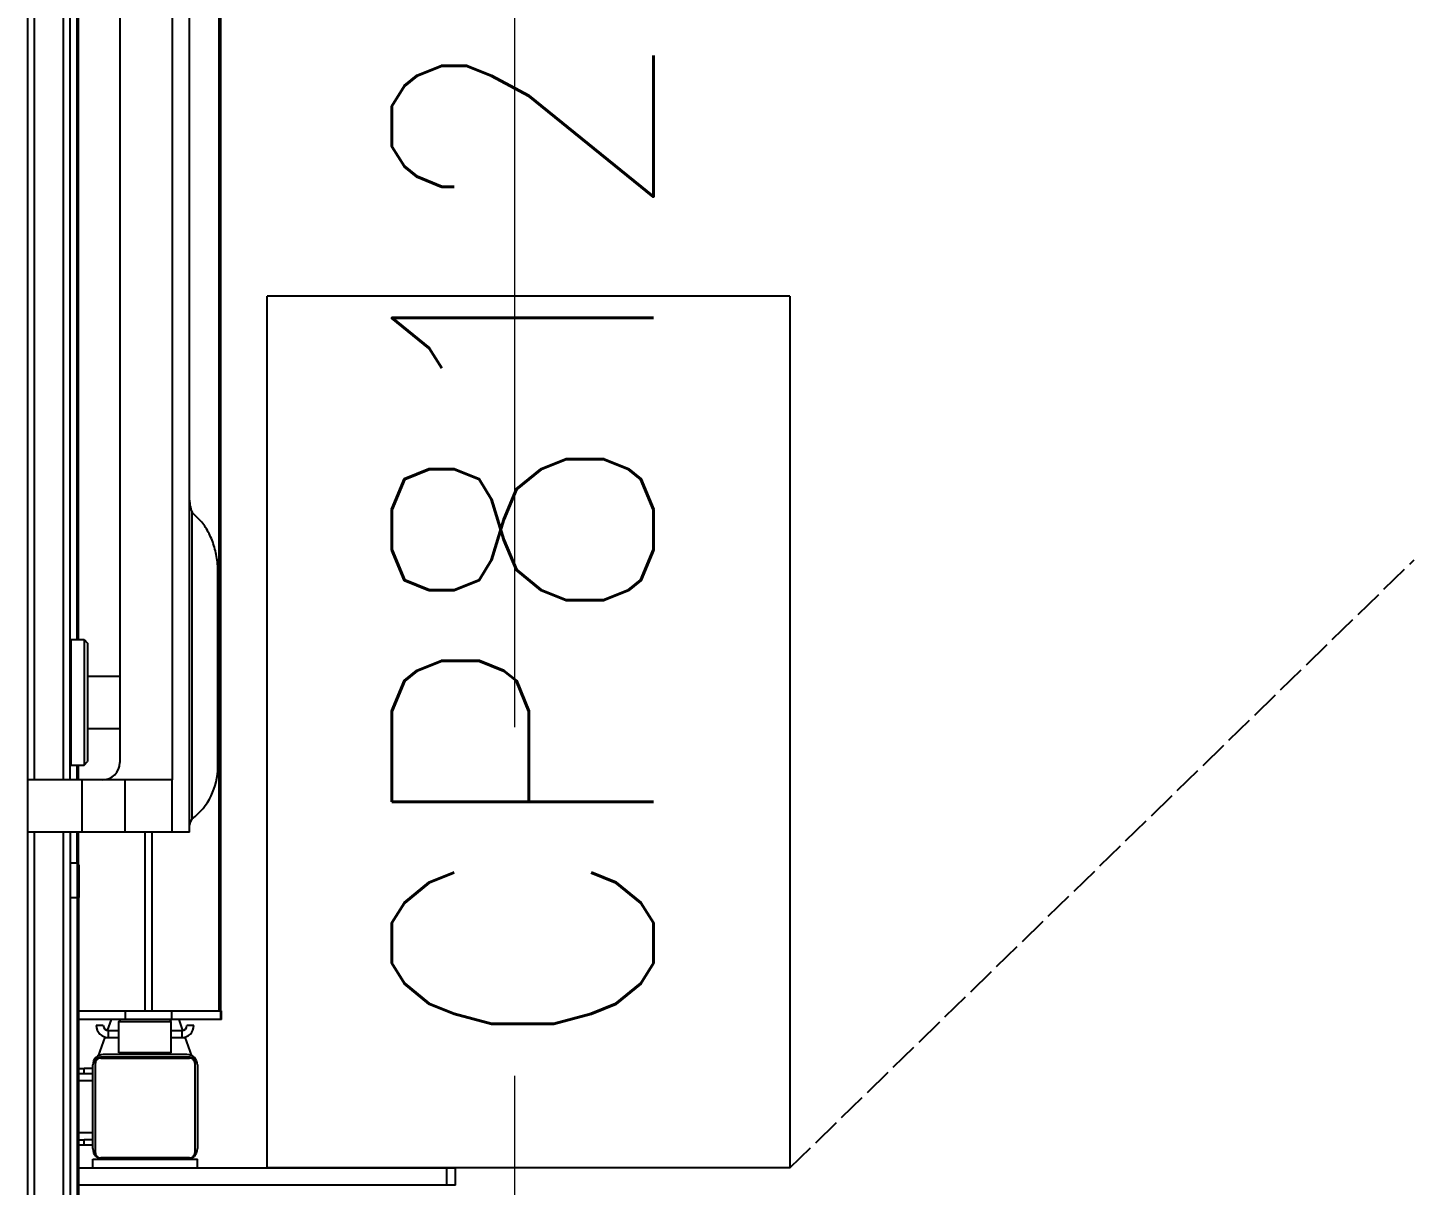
# Model space of a CAD drawing. Header units: millimetres. Extents: x -187347 to 135007, y -6415 to 292048.
# Drawn here: x -39219 to -38424, y 87846 to 88510 of the extents above; entities that cross this region are included whole.
import ezdxf

# ---------------------------------------------------------------- set-up
doc = ezdxf.new("R2010")
doc.units = ezdxf.units.MM
doc.header["$LTSCALE"] = 100
doc.linetypes.add('DASHED', pattern=[0.2068, 0.1655, -0.0413])
doc.linetypes.add('Z_LINE-CNTR', pattern=[17, 12, -2, 1, -2])
doc.layers.add('Layout Cabinplant', color=30, linetype='Continuous')
doc.layers.add('S-GRID', color=7, linetype='Continuous', lineweight=5)
doc.styles.add('CONVERTER_11', font='txt.shx', dxfattribs={"width": 0.9})

# ---------------------------------------------------------------- blocks, each defined once
blk = doc.blocks.new('Denester')
at = {"layer": 'Layout Cabinplant', "color": 0, "linetype": 'Continuous'}
for p, q in [((-630.25, -2803.03), (-630.25, -863.03)), ((-537.37, -2263.03), (-537.37, -1525.53)), ((-626.28, -2233.03), (-626.28, -1555.53)), ((-609.9, -1555.53), (-609.9, -2233.03)), ((-605.9, -2233.03), (-605.9, -1555.53)), ((-547.37, -1555.53), (-547.37, -2233.03)), ((-577.37, -1565.53), (-577.37, -2223.03)), ((-520.6, -1749.11), (-520.6, -2365.53)), ((-519.72, -1749.21), (-519.72, -2365.53)), ((-602.08, -1785.03), (-602.08, -2152.53)), ((-601.21, -2152.53), (-601.21, -1785.03)), ((-532.37, -2083.07), (-535.91, -2079.53)), ((-535.91, -2255.34), (-535.91, -2079.53)), ((-521.16, -2225.53), (-521.16, -2113.69)), ((-605.4, -2152.53), (-597.9, -2152.53)), ((-605.4, -2224.53), (-605.4, -2152.53)), ((-597.9, -2152.53), (-595.9, -2154.53)), ((-597.9, -2152.53), (-597.9, -2224.53)), ((-595.9, -2154.53), (-595.9, -2222.53)), ((-605.9, -2173.53), (-605.4, -2173.53)), ((-595.9, -2173.53), (-577.37, -2173.53)), ((-605.9, -2203.53), (-605.4, -2203.53)), ((-595.9, -2203.53), (-577.37, -2203.53)), ((-605.4, -2224.53), (-597.9, -2224.53)), ((-602.08, -2224.53), (-602.08, -2233.03)), ((-601.21, -2233.03), (-601.21, -2224.53)), ((-597.9, -2224.53), (-595.9, -2222.53)), ((-547.37, -2233.03), (-630.25, -2233.03)), ((-599.13, -2233.03), (-599.13, -2263.03)), ((-574.37, -2263.03), (-574.37, -2233.03)), ((-547.61, -2233.03), (-547.61, -2263.03)), ((-547.37, -2263.03), (-547.37, -2233.03)), ((-537.37, -2263.03), (-630.25, -2263.03)), ((-626.28, -2811.03), (-626.28, -2263.03)), ((-609.9, -2263.03), (-609.9, -2793.1)), ((-605.9, -2263.03), (-605.9, -2810.53)), ((-602.08, -2263.03), (-602.08, -2280.78)), ((-601.21, -2281.47), (-601.21, -2263.03)), ((-563.02, -2263.03), (-563.02, -2365.53)), ((-558.78, -2365.53), (-558.78, -2263.03)), ((-601.9, -2280.78), (-605.9, -2280.78)), ((-600.9, -2281.78), (-601.9, -2280.78)), ((-601.9, -2280.78), (-601.9, -2300.53)), ((-600.9, -2281.78), (-600.9, -2300.53)), ((-605.9, -2300.53), (-601.9, -2300.53)), ((-601.9, -2300.53), (-600.9, -2300.53)), ((-601.9, -2300.53), (-601.9, -2540.53)), ((-600.9, -2540.53), (-600.9, -2300.53)), ((-600.9, -2365.53), (-519.09, -2365.53)), ((-519.09, -2370.53), (-600.9, -2370.53)), ((-582.4, -2370.53), (-584.6, -2376.74)), ((-577.9, -2371.53), (-576.9, -2370.53)), ((-574.26, -2365.53), (-574.26, -2370.53)), ((-547.9, -2371.53), (-548.9, -2370.53)), ((-547.55, -2370.53), (-547.55, -2365.53)), ((-541.2, -2376.74), (-543.41, -2370.53)), ((-519.64, -2365.53), (-519.64, -2370.53)), ((-519.09, -2370.53), (-519.09, -2365.53)), ((-586.9, -2373.83), (-590.9, -2373.83)), ((-583.9, -2376.83), (-577.9, -2376.83)), ((-583.9, -2380.83), (-583.9, -2376.83)), ((-577.9, -2371.53), (-547.9, -2371.53)), ((-577.9, -2389.53), (-577.9, -2371.53)), ((-547.9, -2389.53), (-547.9, -2371.53)), ((-547.9, -2376.83), (-541.9, -2376.83)), ((-541.9, -2376.83), (-541.9, -2380.83)), ((-534.9, -2373.83), (-538.9, -2373.83)), ((-585.94, -2380.49), (-589.78, -2391.27)), ((-583.9, -2380.83), (-577.9, -2380.83)), ((-547.9, -2380.83), (-541.9, -2380.83)), ((-536.03, -2391.27), (-539.86, -2380.49)), ((-588.4, -2391.94), (-537.4, -2391.94)), ((-588.4, -2392.62), (-588.4, -2391.94)), ((-588.4, -2392.62), (-537.4, -2392.62)), ((-538.9, -2390.53), (-586.9, -2390.53)), ((-547.9, -2389.53), (-577.9, -2389.53)), ((-537.4, -2391.94), (-537.4, -2392.62)), ((-600.9, -2398.53), (-597.9, -2398.53)), ((-597.9, -2401.53), (-600.9, -2401.53)), ((-592.9, -2398.53), (-597.9, -2398.53)), ((-597.9, -2401.53), (-597.9, -2398.53)), ((-592.9, -2401.53), (-597.9, -2401.53)), ((-592.9, -2444.53), (-592.9, -2396.53)), ((-591.4, -2446.99), (-591.4, -2394.76)), ((-534.4, -2394.76), (-534.4, -2446.99)), ((-532.9, -2396.53), (-532.9, -2444.53)), ((-592.9, -2405.53), (-600.9, -2405.53)), ((-592.9, -2435.53), (-600.9, -2435.53)), ((-600.9, -2439.53), (-597.9, -2439.53)), ((-592.9, -2439.53), (-597.9, -2439.53)), ((-597.9, -2442.53), (-597.9, -2439.53)), ((-597.9, -2442.53), (-600.9, -2442.53)), ((-592.9, -2442.53), (-597.9, -2442.53)), ((-537.4, -2449.8), (-588.4, -2449.8)), ((-600.9, -2455.53), (-384.9, -2455.53)), ((-592.9, -2450.53), (-586.9, -2450.53)), ((-592.9, -2455.53), (-592.9, -2450.53)), ((-586.9, -2450.53), (-538.9, -2450.53)), ((-538.9, -2450.53), (-532.9, -2450.53)), ((-532.9, -2455.53), (-532.9, -2450.53)), ((-389.9, -2455.53), (-389.9, -2465.53)), ((-384.9, -2465.53), (-384.9, -2455.53)), ((-384.9, -2465.53), (-600.9, -2465.53))]:
    blk.add_line(p, q, dxfattribs=at)
for centre, radius, start, end in [((-587.37, -2223.03), 10, 270, 0), ((-558.66, -2225.53), 37.5, 307.3513, 0), ((-583.9, -2373.83), 7, 180, 270), ((-583.9, -2373.83), 3, 180, 270), ((-541.9, -2373.83), 7, 270, 0), ((-541.9, -2373.83), 3, 270, 0), ((-586.9, -2396.53), 6, 90, 180), ((-538.9, -2396.53), 6, 0, 90), ((-586.9, -2444.53), 6, 180, 270), ((-538.9, -2444.53), 6, 270, 0)]:
    blk.add_arc(centre, radius, start, end, dxfattribs=at)
for points, knots in [([(-537.37, -2072.46), (-537.37, -2073.06), (-537.32, -2074.27), (-537.07, -2076.07), (-536.63, -2077.84), (-536.18, -2078.98), (-535.91, -2079.53)], [0, 0, 0, 0, 0.248708, 0.49784, 0.74796, 1, 1, 1, 1]), ([(-521.16, -2113.69), (-521.16, -2110.72), (-521.53, -2106.28), (-522.77, -2100.56), (-524.05, -2096.47), (-525.67, -2092.62), (-528.18, -2087.98), (-530.57, -2084.87), (-532.37, -2083.07)], [0, 0, 0, 0, 0.266694, 0.397824, 0.526246, 0.651218, 0.772141, 1, 1, 1, 1]), ([(-537.37, -2259.59), (-537.37, -2259.25), (-537.29, -2258.54), (-536.99, -2257.48), (-536.53, -2256.39), (-536.13, -2255.69), (-535.91, -2255.34)], [0, 0, 0, 0, 0.224822, 0.468151, 0.727397, 1, 1, 1, 1]), ([(-591.4, -2394.76), (-591.4, -2394.57), (-591.36, -2394.2), (-591.19, -2393.67), (-590.91, -2393.18), (-590.41, -2392.6), (-589.57, -2392.08), (-588.79, -2391.94), (-588.4, -2391.94)], [0, 0, 0, 0, 0.1214, 0.24349, 0.366597, 0.491152, 0.743499, 1, 1, 1, 1]), ([(-588.4, -2392.62), (-588.79, -2392.62), (-589.57, -2392.77), (-590.41, -2393.29), (-590.91, -2393.86), (-591.19, -2394.35), (-591.36, -2394.89), (-591.4, -2395.26), (-591.4, -2395.44)], [0, 0, 0, 0, 0.256501, 0.508848, 0.633403, 0.75651, 0.8786, 1, 1, 1, 1]), ([(-537.4, -2391.94), (-537.01, -2391.94), (-536.23, -2392.08), (-535.4, -2392.6), (-534.89, -2393.18), (-534.61, -2393.67), (-534.44, -2394.2), (-534.4, -2394.57), (-534.4, -2394.76)], [0, 0, 0, 0, 0.256501, 0.508848, 0.633403, 0.75651, 0.8786, 1, 1, 1, 1]), ([(-534.4, -2395.44), (-534.4, -2395.26), (-534.44, -2394.89), (-534.61, -2394.35), (-534.89, -2393.86), (-535.4, -2393.29), (-536.23, -2392.77), (-537.01, -2392.62), (-537.4, -2392.62)], [0, 0, 0, 0, 0.1214, 0.24349, 0.366597, 0.491152, 0.743499, 1, 1, 1, 1]), ([(-591.4, -2446.99), (-591.4, -2447.17), (-591.36, -2447.54), (-591.19, -2448.07), (-590.91, -2448.56), (-590.41, -2449.14), (-589.57, -2449.66), (-588.79, -2449.8), (-588.4, -2449.8)], [0, 0, 0, 0, 0.1214, 0.24349, 0.366597, 0.491152, 0.743499, 1, 1, 1, 1]), ([(-537.4, -2449.8), (-537.01, -2449.8), (-536.23, -2449.66), (-535.4, -2449.14), (-534.89, -2448.56), (-534.61, -2448.07), (-534.44, -2447.54), (-534.4, -2447.17), (-534.4, -2446.99)], [0, 0, 0, 0, 0.256501, 0.508848, 0.633403, 0.75651, 0.8786, 1, 1, 1, 1])]:
    blk.add_open_spline(points, degree=3, knots=knots, dxfattribs=at)

msp = doc.modelspace()

# ---------------------------------------------------------------- linework, layer by layer
at = {"layer": 'Layout Cabinplant', "color": 3, "linetype": 'Continuous'}
for p, q in [((-39081.84, 87855.92, 0), (-39081.84, 88355.92, 0)), ((-38781.84, 88355.92, 0), (-39081.84, 88355.92, 0)), ((-38781.84, 88355.92, 0), (-38781.84, 87855.92, 0)), ((-38781.84, 87855.92, 0), (-39081.84, 87855.92, 0))]:
    msp.add_line(p, q, dxfattribs=at)
at = {"layer": 'Layout Cabinplant', "color": 1, "linetype": 'DASHED'}
msp.add_line((-38781.84, 87855.92, 0), (-38423.66, 88204.78, 0), dxfattribs=at)
at = {"layer": 'S-GRID', "color": 152, "linetype": 'Z_LINE-CNTR'}
msp.add_line((-38939.88, 111408.77), (-38939.88, -6038.24), dxfattribs=at)

# ---------------------------------------------------------------- block references
at = {"layer": 'Layout Cabinplant', "color": 30}
msp.add_blockref('Denester', (-38588.94, 90311.45, 0), dxfattribs=at)

# ---------------------------------------------------------------- texts
at = {"layer": 'Layout Cabinplant', "color": 1, "insert": (-38860.24, 87921.16, 0), "char_height": 150, "attachment_point": 7, "rotation": 90, "line_spacing_factor": 1.320528, "style": 'CONVERTER_11'}
msp.add_mtext('CP812', dxfattribs=at)

doc.saveas('drawing.dxf')
